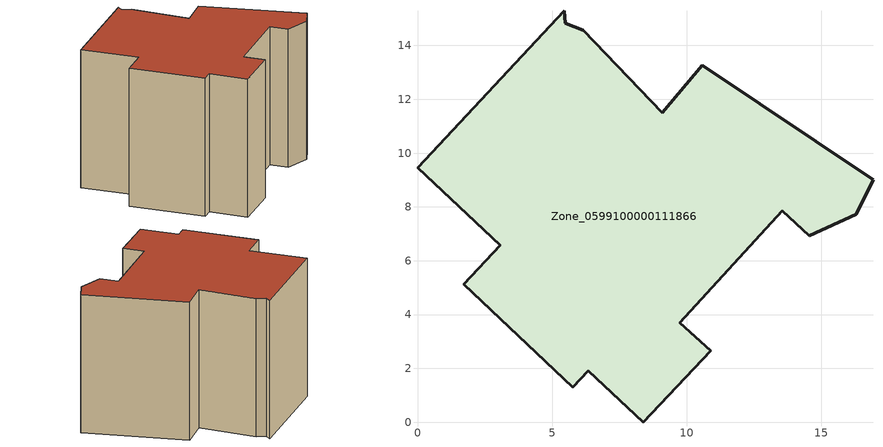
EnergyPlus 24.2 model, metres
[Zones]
Zone_0599100000111866
 floor ground (C_G): 9.75,3.7 10.9,2.65 8.39,0 6.35,1.91 5.77,1.3 1.71,5.12 3.08,6.58 0,9.46 5.45,15.29 5.49,14.82 6.15,14.56 9.1,11.49 10.59,13.26 16.93,9.01 16.3,7.72 14.55,6.93 13.56,7.86 z0
 wall outside (C_F): 1.71,5.12 5.77,1.3 6.35,1.91 8.39,0 10.9,2.65 9.75,3.7 13.56,7.86 14.55,6.93 16.3,7.72 16.93,9.01 10.59,13.26 9.1,11.49 6.15,14.56 5.49,14.82 5.45,15.29 0,9.46 3.08,6.58 1.71,5.12 z0:10.33
 roof outside (C_R): 16.93,9.01 10.59,13.26 9.1,11.49 6.15,14.56 5.49,14.82 5.45,15.29 0,9.46 3.08,6.58 1.71,5.12 5.77,1.3 6.35,1.91 8.39,0 10.9,2.65 9.75,3.7 13.56,7.86 14.55,6.93 16.3,7.72 z10.33
[BUILDING]
Pand.0599100000111866: North Axis=0; Terrain=City; Loads Convergence Tolerance Value=0.04; Temperature Convergence Tolerance Value=0.4; Solar Distribution=FullExterior; Maximum Number of Warmup Days=25; Minimum Number of Warmup Days=1
[Site:Location]
Rotterdam.The.Hague.AP_ZH_NLD Design_Conditions: Latitude=51.96; Longitude=4.45; Time Zone=1; Elevation=-4.5
[SITE:GROUNDTEMPERATURE:BUILDINGSURFACE]
18, 18, 18, 18, 18, 18, 18, 18, 18, 18, 18, 18
[MATERIAL] Thermal Absorptance=0.9; Solar Absorptance=0.7; Visible Absorptance=0.7
Name | Roughness | Thickness | Conductivity | Density | Specific Heat
G.D.1965 | MediumSmooth | 0.15 | 1 | 540 | 1210
F.D.1965 | Rough | 0.3 | 0.857143 | 1920 | 840
R.D.1965 | MediumRough | 0.2 | 0.08 | 1500 | 1000
[CONSTRUCTION]
C_G: G.D.1965
C_F: F.D.1965
C_R: R.D.1965
[ZONE]
Zone_0599100000111866: Type=1; Multiplier=1; Ceiling Height=Autocalculate; Volume=Autocalculate; Floor Area=autocalculate; Part of Total Floor Area=Yes
[ZONEINFILTRATION:DESIGNFLOWRATE]
Infil_Zone_0599100000111866: Zone or ZoneList or Space or SpaceList=Zone_0599100000111866; Schedule=AlwaysOn; Design Flow Rate Calculation Method=Flow/Area; Flow Rate per Floor Area=0.0042; Constant Term Coefficient=1; Temperature Term Coefficient=0; Velocity Term Coefficient=0; Velocity Squared Term Coefficient=0
[HVACTEMPLATE:ZONE:IDEALLOADSAIRSYSTEM]
Zone_0599100000111866: Maximum Heating Supply Air Temperature=50; Minimum Cooling Supply Air Temperature=13; Maximum Heating Supply Air Humidity Ratio=0.0156; Minimum Cooling Supply Air Humidity Ratio=0.0077; Heating Limit=NoLimit; Cooling Limit=NoLimit; Dehumidification Control Type=ConstantSensibleHeatRatio; Cooling Sensible Heat Ratio=0.7; Dehumidification Setpoint=60; Humidification Control Type=None; Humidification Setpoint=30; Outdoor Air Method=None; Outdoor Air Flow Rate per Person=0.00944; Outdoor Air Flow Rate per Zone Floor Area=0; Outdoor Air Flow Rate per Zone=0; Demand Controlled Ventilation Type=None; Outdoor Air Economizer Type=NoEconomizer; Heat Recovery Type=None; Sensible Heat Recovery Effectiveness=0.7; Latent Heat Recovery Effectiveness=0.65
[ZONECONTROL:THERMOSTAT]
ThermostatControl_Zone_0599100000111866: Zone or ZoneList=Zone_0599100000111866; Control Type Schedule=DualSetpointControlType; Control 1=Thermostat_Zone_0599100000111866; Temperature Difference Between Cutout And Setpoint=0
[THERMOSTATSETPOINT:DUALSETPOINT]
Thermostat_Zone_0599100000111866: Heating Setpoint Temperature Schedule=HeatingSetpoint_Zone_0599100000111866; Cooling Setpoint Temperature Schedule=CoolingSetpoint_Zone_0599100000111866
[SCHEDULE:COMPACT]
HeatingSetpoint_Zone_0599100000111866: Through: 12/31, For: AllDays, Until: 24:00, 21
CoolingSetpoint_Zone_0599100000111866: Through: 12/31, For: AllDays, Until: 24:00, 24
DualSetpointControlType: Through: 12/31, For: AllDays, Until: 24:00, 4
AlwaysOn: Through: 12/31, For: AllDays, Until: 24:00, 1
